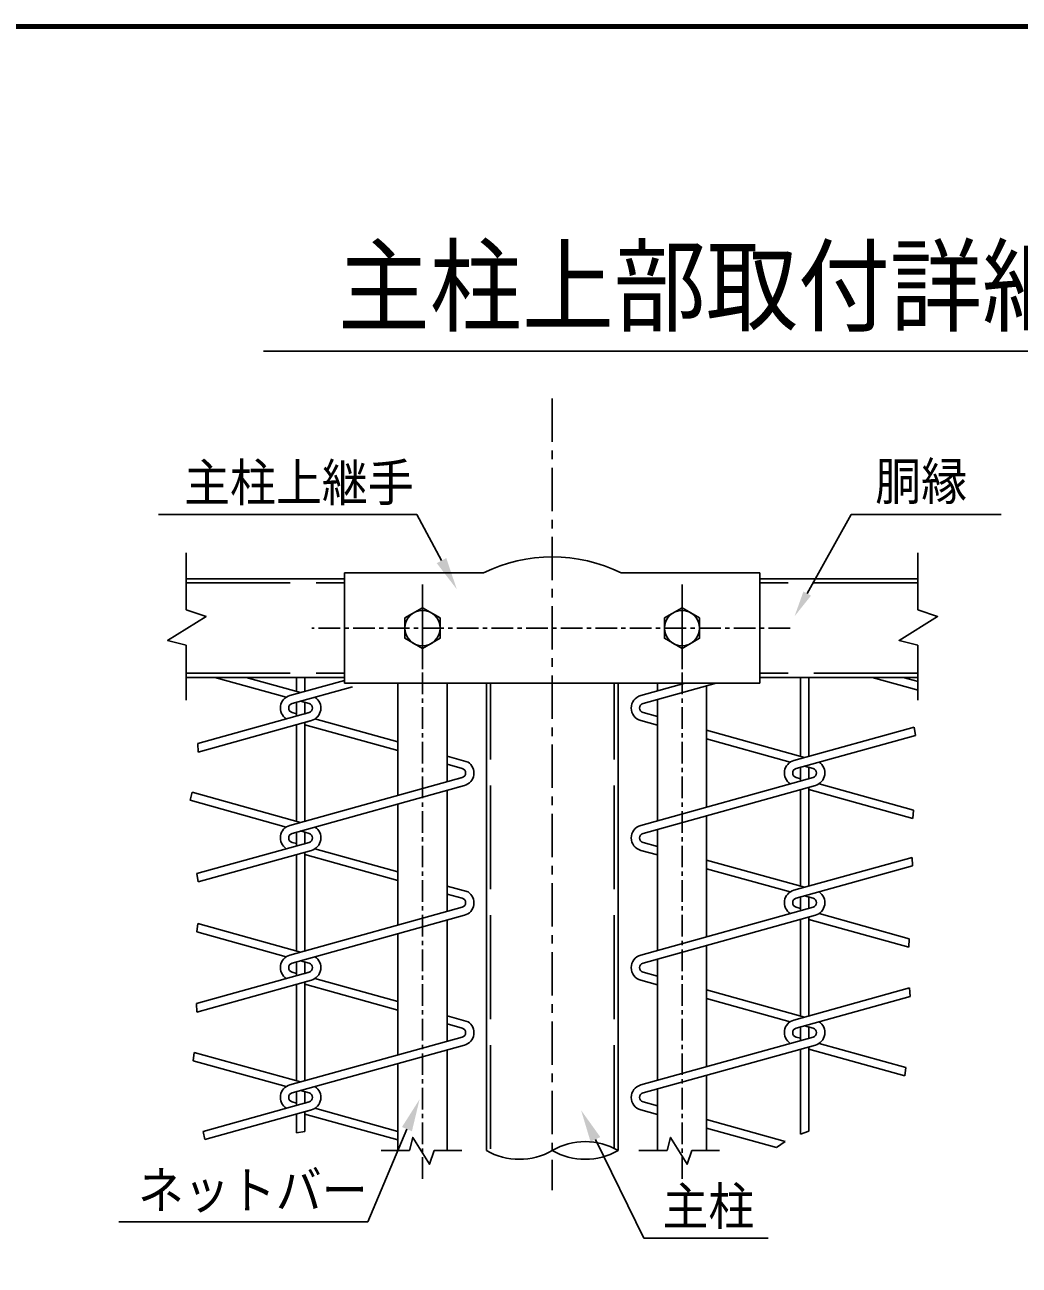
# Model space of a CAD drawing. Units: millimetres, scale not verified. Extents: x -4425 to 4425, y -3150 to 3150.
# Drawn here: x 2350 to 3500, y 1492 to 2925 of the extents above; entities that cross this region are included whole.
import ezdxf
from ezdxf.enums import TextEntityAlignment as Align

# ---------------------------------------------------------------- set-up
doc = ezdxf.new("R2010")
doc.units = ezdxf.units.MM
doc.header["$LTSCALE"] = 20
for name, pattern in [('DASHED', [7.5, 6, -1.5]), ('USER1', [2, 1.25, -0.25, 0.25, -0.25]), ('USER2', [4, 2.5, -0.5, 0.5, -0.5])]:
    doc.linetypes.add(name, pattern=pattern)
for name, color, linetype, lineweight in [('0-0_KOUZOU', 7, 'Continuous', 25), ('0-2_SUNPOU', 1, 'Continuous', 25), ('0-4_BUHIN', 7, 'Continuous', 25), ('0-5_BOLT', 3, 'Continuous', 25), ('0-7_AMI', 3, 'Continuous', 25), ('0-9_WAKU', 7, 'Continuous', 25)]:
    doc.layers.add(name, color=color, linetype=linetype, lineweight=lineweight)
doc.styles.add('ＭＳ ゴシック', font='')
doc.styles.get('ＭＳ ゴシック').set_extended_font_data('MS Gothic')

msp = doc.modelspace()

# ---------------------------------------------------------------- linework, layer by layer
at = {"layer": '0-0_KOUZOU', "color": 1, "linetype": 'USER2'}
msp.add_line((2959.98, 2493.15), (2959.98, 1578.31), dxfattribs=at)
at = {"layer": '0-0_KOUZOU'}
for p, q in [((2536.92, 2248.85), (2536.92, 2314.95)), ((3382.54, 2248.85), (3382.54, 2314.95)), ((2536.92, 2284.85), (2719.98, 2284.85)), ((3382.54, 2284.85), (3199.98, 2284.85)), ((2536.92, 2144.54), (2536.92, 2208.15)), ((3382.54, 2144.54), (3382.54, 2208.15)), ((2536.92, 2170.85), (2719.98, 2170.85)), ((3382.54, 2170.85), (3199.98, 2170.85)), ((2781.48, 2034.54), (2781.48, 2164.1)), ((2838.47, 2050.37), (2838.48, 2164.1)), ((2883.78, 2164.1), (2883.78, 1624.12)), ((3036.18, 2164.1), (3036.18, 1624.12)), ((3081.48, 2155.19), (3081.48, 2164.1)), ((3138.47, 2021.02), (3138.47, 2161.06)), ((3081.48, 2005.19), (3081.48, 2145.22)), ((2838.47, 1900.37), (2838.47, 2040.41)), ((2781.48, 1884.54), (2781.48, 2024.57)), ((3138.47, 1871.02), (3138.47, 2011.05)), ((3081.49, 1855.19), (3081.48, 1995.22)), ((2838.46, 1750.37), (2838.47, 1890.4)), ((2781.49, 1734.54), (2781.48, 1874.58)), ((3138.46, 1721.02), (3138.46, 1861.05)), ((3081.49, 1705.19), (3081.49, 1845.23)), ((2838.46, 1624.09), (2838.46, 1740.4)), ((2781.49, 1624.09), (2781.49, 1724.58)), ((3138.46, 1624.09), (3138.46, 1711.05)), ((3081.49, 1624.09), (3081.49, 1695.23)), ((2762.3, 1624.09), (2794.81, 1624.09)), ((2823.3, 1624.09), (2855.53, 1624.09)), ((3060.22, 1624.09), (3092.73, 1624.09)), ((3121.22, 1624.09), (3153.46, 1624.09))]:
    msp.add_line(p, q, dxfattribs=at)
at = {"layer": '0-0_KOUZOU', "color": 1, "linetype": 'DASHED'}
for p, q in [((2536.92, 2280.05), (2719.98, 2280.05)), ((3382.54, 2280.05), (3199.98, 2280.05)), ((2536.92, 2175.65), (2719.98, 2175.65)), ((3382.54, 2175.65), (3199.98, 2175.65))]:
    msp.add_line(p, q, dxfattribs=at)
at = {"layer": '0-0_KOUZOU', "color": 1, "linetype": 'USER1'}
for p, q in [((2809.98, 1591.4), (2809.98, 2265.87)), ((3109.98, 1591.4), (3109.98, 2265.87))]:
    msp.add_line(p, q, dxfattribs=at)
at = {"layer": '0-0_KOUZOU', "color": 3, "linetype": 'DASHED'}
for p, q in [((2888.58, 1625.95), (2888.58, 2164.1)), ((3031.38, 1625.95), (3031.38, 2164.1))]:
    msp.add_line(p, q, dxfattribs=at)
at = {"layer": '0-0_KOUZOU'}
for points in [[(2536.92, 2248.85), (2559.71, 2241.14), (2515.32, 2213.66), (2536.92, 2208.15)], [(3382.54, 2248.85), (3405.33, 2241.14), (3360.95, 2213.66), (3382.54, 2208.15)], [(2823.3, 1624.09), (2817.89, 1608.13), (2798.66, 1639.2), (2794.81, 1624.09)], [(3121.22, 1624.09), (3115.82, 1608.13), (3096.58, 1639.2), (3092.73, 1624.09)]]:
    msp.add_lwpolyline(points, dxfattribs=at)
for centre, start, end in [((2998.08, 1558.13), 60, 120), ((2921.88, 1690.11), 240, 300), ((2998.08, 1690.11), 240, 300)]:
    msp.add_arc(centre, 76.2, start, end, dxfattribs=at)
at = {"layer": '0-2_SUNPOU'}
for p, q in [((2626.05, 2547.88), (3780.49, 2547.88)), ((2504.65, 2359.28), (2803.41, 2359.28)), ((2831.95, 2305.84), (2803.41, 2359.28)), ((3254.72, 2267.79), (3305.61, 2359.28)), ((3305.61, 2359.28), (3479.02, 2359.28)), ((2792.02, 1648.78), (2746.7, 1541.59)), ((3009.87, 1636.95), (3065.84, 1522.92)), ((2458.88, 1541.59), (2746.7, 1541.59)), ((3065.84, 1522.92), (3209.42, 1522.92))]:
    msp.add_line(p, q, dxfattribs=at)
for points in [[(2837.46, 2308.79), (2849.62, 2272.77), (2826.44, 2302.9)], [(3259.09, 2265.36), (3240.13, 2241.58), (3250.35, 2270.23)], [(2786.26, 1651.22), (2806.62, 1683.32), (2797.77, 1646.35)], [(3004.25, 1634.2), (2993.34, 1670.62), (3015.48, 1639.71)]]:
    msp.add_solid(points, dxfattribs=at)
at = {"layer": '0-4_BUHIN'}
for p, q in [((2719.98, 2291.6), (2719.98, 2164.1)), ((2719.98, 2291.6), (2880.48, 2291.6)), ((3199.98, 2291.6), (3039.48, 2291.6)), ((3199.98, 2291.6), (3199.98, 2164.1)), ((3199.98, 2164.1), (2719.98, 2164.1))]:
    msp.add_line(p, q, dxfattribs=at)
at = {"layer": '0-4_BUHIN', "color": 1, "linetype": 'USER1'}
for p, q in [((2809.98, 2278.33), (2809.98, 2180.28)), ((3109.98, 2278.33), (3109.98, 2180.28)), ((3234.83, 2227.85), (2681.94, 2227.85))]:
    msp.add_line(p, q, dxfattribs=at)
at = {"layer": '0-4_BUHIN'}
msp.add_arc((2959.98, 2130.11), 180, 63.78973, 116.21027, dxfattribs=at)
at = {"layer": '0-5_BOLT'}
for points in [[(2809.98, 2204.33), (2789.61, 2216.09), (2789.61, 2239.61), (2809.98, 2251.37), (2830.34, 2239.61), (2830.34, 2216.09)], [(3109.98, 2204.33), (3130.34, 2216.09), (3130.34, 2239.61), (3109.98, 2251.37), (3089.61, 2239.61), (3089.61, 2216.09)]]:
    msp.add_lwpolyline(points, close=True, dxfattribs=at)
for centre in [(2809.98, 2227.85), (3109.98, 2227.85)]:
    msp.add_circle(centre, 20.4, dxfattribs=at)
at = {"layer": '0-7_AMI'}
for p, q in [((2652.48, 2147.97), (2570.1, 2170.85)), ((2669.09, 2153.32), (2605.97, 2170.85)), ((2656.68, 2149.87), (2719.98, 2167.45)), ((2664.29, 2154.65), (2664.29, 2170.85)), ((2673.89, 2154.65), (2673.89, 2170.85)), ((3246.93, 2079.65), (3246.93, 2170.85)), ((3256.53, 2079.65), (3256.53, 2170.85)), ((3383.03, 2156.05), (3329.72, 2170.85)), ((3383.03, 2166.01), (3365.59, 2170.85)), ((2659.24, 2140.62), (2728.97, 2159.99)), ((3062.34, 2149.87), (3113.58, 2164.1)), ((3064.91, 2140.62), (3149.45, 2164.1)), ((2664.29, 2126.15), (2664.29, 2142.02)), ((2678.94, 2140.62), (2669.09, 2143.36)), ((2673.89, 2128.81), (2673.89, 2142.02)), ((2550.24, 2094.47), (2678.94, 2130.22)), ((2664.29, 2128.81), (2659.24, 2130.22)), ((2678.94, 2130.22), (2673.89, 2128.81)), ((2781.48, 2096.26), (2685.7, 2122.87)), ((3064.91, 2130.22), (3081.48, 2125.61)), ((2550.73, 2084.64), (2681.51, 2120.97)), ((2664.29, 2004.65), (2664.29, 2116.18)), ((2681.51, 2120.97), (2673.89, 2118.85)), ((2673.89, 2004.65), (2673.89, 2118.85)), ((2781.48, 2086.3), (2673.89, 2116.18)), ((3062.34, 2120.97), (3081.48, 2115.65)), ((3138.47, 2109.78), (3251.73, 2078.32)), ((3239.32, 2074.87), (3378.46, 2113.52)), ((3378.46, 2113.52), (3379.72, 2103.91)), ((2550.24, 2094.47), (2550.73, 2084.64)), ((3138.47, 2099.82), (3235.12, 2072.97)), ((3241.89, 2065.62), (3379.72, 2103.91)), ((2862.68, 2072.97), (2838.47, 2079.7)), ((2855.92, 2065.62), (2838.47, 2070.47)), ((3246.93, 2051.15), (3246.93, 2067.02)), ((3251.73, 2068.36), (3261.58, 2065.62)), ((3256.53, 2053.81), (3256.53, 2067.02)), ((2656.68, 1999.87), (2855.92, 2055.22)), ((2855.92, 2055.22), (2850.87, 2053.81)), ((3062.34, 1999.87), (3261.58, 2055.22)), ((3246.93, 2053.81), (3241.89, 2055.22)), ((2543.64, 2038.17), (2541.31, 2028.85)), ((2669.09, 2003.32), (2543.64, 2038.17)), ((2659.24, 1990.62), (2858.49, 2045.97)), ((2858.49, 2045.97), (2850.87, 2043.85)), ((3064.91, 1990.62), (3264.15, 2045.97)), ((3246.93, 1929.65), (3246.93, 2041.18)), ((3256.53, 1929.65), (3256.53, 2043.85)), ((3376.63, 2007.82), (3256.53, 2041.18)), ((3377.52, 2017.54), (3268.35, 2047.87)), ((2652.48, 1997.97), (2541.31, 2028.85)), ((3377.52, 2017.54), (3376.63, 2007.82)), ((2678.94, 1990.62), (2669.09, 1993.36)), ((2548.99, 1944.12), (2678.94, 1980.22)), ((2664.29, 1978.81), (2659.24, 1980.22)), ((2664.29, 1976.15), (2664.29, 1992.02)), ((2673.89, 1978.81), (2673.89, 1992.02)), ((3064.91, 1980.22), (3081.48, 1975.61)), ((2550.68, 1934.63), (2681.51, 1970.97)), ((2664.29, 1854.65), (2664.29, 1966.18)), ((2673.89, 1854.65), (2673.89, 1968.85)), ((2781.48, 1936.29), (2673.89, 1966.18)), ((2781.48, 1946.26), (2685.7, 1972.86)), ((3062.34, 1970.97), (3081.48, 1965.65)), ((3138.47, 1959.78), (3251.73, 1928.32)), ((3138.47, 1949.82), (3235.12, 1922.97)), ((3239.32, 1924.87), (3376.05, 1962.85)), ((3241.89, 1915.62), (3376.38, 1952.98)), ((3376.05, 1962.85), (3376.38, 1952.98)), ((2548.99, 1944.12), (2550.68, 1934.63)), ((2862.68, 1922.97), (2838.47, 1929.69)), ((2855.92, 1915.62), (2838.47, 1920.47)), ((3246.93, 1901.15), (3246.93, 1917.02)), ((3251.73, 1918.36), (3261.58, 1915.62)), ((3256.53, 1903.81), (3256.53, 1917.02)), ((2656.68, 1849.87), (2855.92, 1905.22)), ((2659.24, 1840.62), (2858.49, 1895.97)), ((3062.34, 1849.87), (3261.58, 1905.22)), ((3064.91, 1840.62), (3264.15, 1895.97)), ((3246.93, 1903.81), (3241.89, 1905.22)), ((3256.53, 1779.65), (3256.53, 1893.85)), ((3372.71, 1868.87), (3268.35, 1897.87)), ((2550.23, 1886.34), (2549.23, 1876.65)), ((2669.09, 1853.32), (2550.23, 1886.34)), ((3246.93, 1779.65), (3246.93, 1891.18)), ((3372.03, 1859.1), (3256.53, 1891.18)), ((2652.48, 1847.97), (2549.23, 1876.65)), ((3372.71, 1868.87), (3372.03, 1859.1)), ((2664.29, 1826.15), (2664.29, 1842.02)), ((2678.94, 1840.62), (2669.09, 1843.36)), ((2673.89, 1828.81), (2673.89, 1842.02)), ((2548.78, 1794.06), (2678.94, 1830.22)), ((2549, 1784.16), (2681.51, 1820.97)), ((2664.29, 1828.81), (2659.24, 1830.22)), ((2678.94, 1830.22), (2673.89, 1828.81)), ((2681.51, 1820.97), (2673.89, 1818.85)), ((2781.49, 1796.25), (2685.7, 1822.86)), ((3062.34, 1820.97), (3081.49, 1815.65)), ((3064.91, 1830.22), (3081.49, 1825.61)), ((2664.29, 1704.65), (2664.29, 1816.18)), ((2781.49, 1786.29), (2673.88, 1816.18)), ((2673.89, 1704.65), (2673.89, 1818.85)), ((3138.46, 1809.78), (3251.73, 1778.32)), ((3239.32, 1774.87), (3373.1, 1812.03)), ((3373.1, 1812.03), (3373.66, 1802.23)), ((2548.78, 1794.06), (2549, 1784.16)), ((3138.46, 1799.82), (3235.12, 1772.97)), ((3241.89, 1765.62), (3373.66, 1802.23)), ((2862.67, 1772.97), (2838.46, 1779.69)), ((2855.91, 1765.62), (2838.46, 1770.47)), ((3246.93, 1751.15), (3246.93, 1767.02)), ((3251.73, 1768.36), (3261.58, 1765.62)), ((3256.53, 1753.81), (3256.53, 1767.02)), ((2656.68, 1699.87), (2855.92, 1755.22)), ((3062.34, 1699.87), (3261.58, 1755.22)), ((3246.93, 1753.81), (3241.89, 1755.22)), ((2546.07, 1737.49), (2544.92, 1727.85)), ((2669.09, 1703.32), (2546.07, 1737.49)), ((2659.24, 1690.62), (2858.49, 1745.97)), ((3064.91, 1690.62), (3264.15, 1745.97)), ((3246.93, 1642.97), (3246.93, 1741.18)), ((3256.53, 1646.61), (3256.53, 1743.85)), ((3367.7, 1710.3), (3256.53, 1741.18)), ((3368.77, 1719.97), (3268.35, 1747.87)), ((2652.48, 1697.97), (2544.92, 1727.85)), ((3368.77, 1719.97), (3367.7, 1710.3)), ((2664.29, 1676.15), (2664.29, 1692.02)), ((2678.94, 1690.62), (2669.09, 1693.36)), ((2673.89, 1678.81), (2673.89, 1692.02)), ((2556.37, 1646.17), (2678.94, 1680.22)), ((2664.29, 1678.81), (2659.24, 1680.22)), ((2678.94, 1680.22), (2673.89, 1678.81)), ((3064.91, 1680.22), (3081.49, 1675.61)), ((2558.21, 1636.72), (2681.51, 1670.97)), ((2664.29, 1644.52), (2664.29, 1666.18)), ((2781.49, 1636.29), (2673.88, 1666.18)), ((2681.51, 1670.97), (2673.89, 1668.85)), ((2673.89, 1645.97), (2673.89, 1668.85)), ((2781.49, 1646.25), (2685.69, 1672.86)), ((3062.34, 1670.97), (3081.49, 1665.65)), ((3138.46, 1659.78), (3229.16, 1634.59)), ((3138.46, 1649.82), (3219.11, 1627.42)), ((2556.37, 1646.17), (2558.21, 1636.72)), ((2664.29, 1644.52), (2673.89, 1645.97)), ((3229.16, 1634.59), (3219.11, 1627.42)), ((3256.53, 1646.61), (3246.93, 1642.97))]:
    msp.add_line(p, q, dxfattribs=at)
for centre, radius, start, end in [((2660.69, 2135.42), 15, 105.52411, 236.80577), ((2660.69, 2135.42), 5.4, 105.52411, 254.47589), ((2677.49, 2135.42), 5.4, 285.52411, 74.47589), ((2677.49, 2135.42), 15, 285.52411, 56.80577), ((3066.35, 2135.42), 15, 105.52411, 254.47589), ((3066.35, 2135.42), 5.4, 105.52411, 254.47589), ((2854.47, 2060.42), 5.4, 285.52411, 74.47589), ((2854.47, 2060.42), 15, 285.52411, 56.80577), ((3243.33, 2060.42), 15, 105.52411, 236.80577), ((3243.33, 2060.42), 5.4, 105.52411, 254.47589), ((3260.13, 2060.42), 5.4, 285.52411, 74.47589), ((3260.13, 2060.42), 15, 285.52411, 56.80577), ((2660.69, 1985.42), 15, 105.52411, 236.80577), ((2677.49, 1985.42), 15, 285.52411, 56.80577), ((3066.35, 1985.42), 15, 105.52411, 254.47589), ((2660.69, 1985.42), 5.4, 105.52411, 254.47589), ((2677.49, 1985.42), 5.4, 285.52411, 74.47589), ((3066.35, 1985.42), 5.4, 105.52411, 254.47589), ((2854.47, 1910.42), 15, 285.52411, 56.80577), ((3243.33, 1910.42), 15, 105.52411, 236.80577), ((3260.13, 1910.42), 15, 285.52411, 56.80577), ((2854.47, 1910.42), 5.4, 285.52411, 74.47589), ((3243.33, 1910.42), 5.4, 105.52411, 254.47589), ((3260.13, 1910.42), 5.4, 285.52411, 74.47589), ((2660.69, 1835.42), 15, 105.52411, 236.80577), ((3066.35, 1835.42), 15, 105.52411, 254.47589), ((2660.69, 1835.42), 5.4, 105.52411, 254.47589), ((2677.49, 1835.42), 5.4, 285.52411, 74.47589), ((2677.49, 1835.42), 15, 285.52411, 56.80577), ((3066.35, 1835.42), 5.4, 105.52411, 254.47589), ((2854.47, 1760.42), 5.4, 285.52411, 74.47589), ((2854.47, 1760.42), 15, 285.52411, 56.80577), ((3243.33, 1760.42), 15, 105.52411, 236.80577), ((3243.33, 1760.42), 5.4, 105.52411, 254.47589), ((3260.13, 1760.42), 5.4, 285.52411, 74.47589), ((3260.13, 1760.42), 15, 285.52411, 56.80577), ((2660.69, 1685.42), 15, 105.52411, 236.80577), ((2677.49, 1685.42), 15, 285.52411, 56.80577), ((3066.35, 1685.42), 15, 105.52411, 254.47589), ((2660.69, 1685.42), 5.4, 105.52411, 254.47589), ((2677.49, 1685.42), 5.4, 285.52411, 74.47589), ((3066.35, 1685.42), 5.4, 105.52411, 254.47589)]:
    msp.add_arc(centre, radius, start, end, dxfattribs=at)
at = {"layer": '0-9_WAKU'}
msp.add_line((-4048.16, 2923.1), (4197.84, 2923.1), dxfattribs=at)
msp.add_lwpolyline([(-4050.16, 2925.1), (4199.84, 2925.1), (4199.84, -2924.9), (-4050.16, -2924.9)], close=True, dxfattribs=at)
msp.add_lwpolyline([(-4046.16, -2920.9), (-4046.16, 2921.1), (4195.84, 2921.1)], dxfattribs=at)

# ---------------------------------------------------------------- texts
at = {"layer": '0-0_KOUZOU', "style": 'ＭＳ ゴシック', "width": 0.9}
msp.add_text('主柱上部取付詳細', height=86.66, dxfattribs=at).set_placement((2712.07, 2553.88), align=Align.BOTTOM_LEFT)
at = {"layer": '0-2_SUNPOU', "color": 3, "style": 'ＭＳ ゴシック', "width": 0.9}
for s, p in [('主柱上継手', (2534.36, 2361.46)), ('胴縁', (3333.31, 2362.98)), ('ネットバー', (2481, 1543.77)), ('主柱', (3087.38, 1525.09))]:
    msp.add_text(s, height=43.26, dxfattribs=at).set_placement(p, align=Align.BOTTOM_LEFT)

doc.saveas('drawing.dxf')
